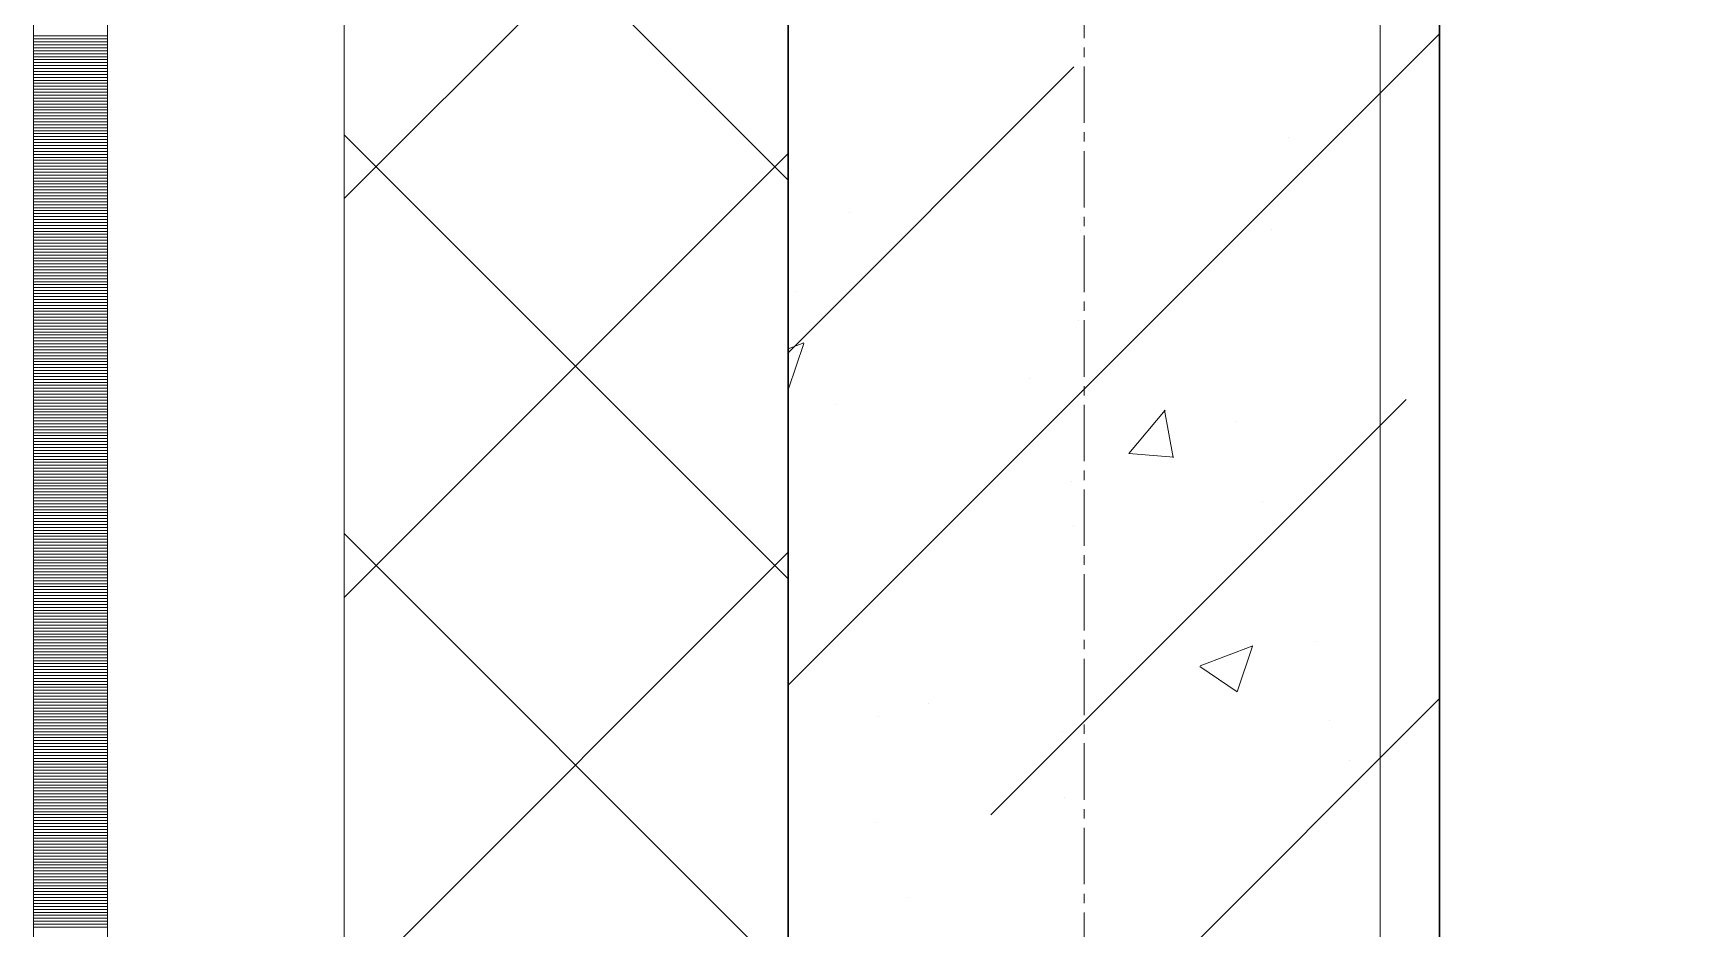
# Model space of a CAD drawing. Header units: millimetres. Extents: x 470010 to 1231400, y -134005 to 421770.
# Drawn here: x 806168 to 806731, y 153776 to 154079 of the extents above; entities that cross this region are included whole.
import ezdxf
from ezdxf.enums import TextEntityAlignment as Align

# ---------------------------------------------------------------- set-up
doc = ezdxf.new("R2010")
doc.units = ezdxf.units.MM
for name, pattern in [('CENTER2', [28.575, 19.05, -3.175, 3.175, -3.175]), ('DASHED', [19.05, 12.7, -6.35]), ('HIDDEN2', [4.7625, 3.175, -1.5875])]:
    doc.linetypes.add(name, pattern=pattern)
doc.layers.get('Defpoints').update_dxf_attribs({"color": 140})
doc.layers.add('АР_Делит', color=120, linetype='Continuous', lineweight=0, plot=False)
for name, color, linetype, lineweight in [('АР_Колонны', 70, 'Continuous', 30), ('АР_Стены ЖБ', 7, 'Continuous', 35), ('АР_Стены ПЕНОблок', 52, 'Continuous', 20), ('АР_Тонкая', 254, 'Continuous', 5), ('АР_Утеплитель', 31, 'Continuous', 0), ('АР_Штриховка', 8, 'Continuous', 0)]:
    doc.layers.add(name, color=color, linetype=linetype, lineweight=lineweight)
doc.layers.add('РД_Оси_100', color=7, linetype='Continuous', lineweight=0, true_color=0x525252)
doc.styles.add('style1', font='ARIALN.TTF')

# ---------------------------------------------------------------- blocks, each defined once
blk = doc.blocks.new('СОШ_2200_АР_ОСИ_М100_28.05.24')
at = {"layer": 'АР_Делит', "color": 251, "linetype": 'DASHED', "true_color": 0x636466}
blk.add_lwpolyline([(114955, 135155), (114955, -355), (93595.036, -355), (93595.036, 13855), (94145, 13855), (94145, 68320), (66055, 68320), (66055, 13857.73), (83455, 13857.73), (83455, -355), (45245, -355), (45245, 13145), (44695, 13145), (44695, 26755), (45245, 26755), (45245, 68320), (20455, 68320), (20455, 26755), (27955, 26755), (27955, 13145), (-355, 13145), (-355, 100855)], dxfattribs=at)
at = {"layer": 'РД_Оси_100', "color": 251, "linetype": 'CENTER2', "true_color": 0x636466}
blk.add_line((0, -6155), (0, 139938.679), dxfattribs=at)
blk = doc.blocks.new('A$C9108343f')
at = {"layer": 'АР_Колонны', "color": 18, "linetype": 'HIDDEN2', "lineweight": 25, "true_color": 0x000000}
for p, q in [((140704.09, 253879.49), (140704.09, 254779.49)), ((140924.09, 254779.49), (140924.09, 253879.49))]:
    blk.add_line(p, q, dxfattribs=at)
at = {"layer": 'АР_Колонны', "color": 18, "linetype": 'Continuous', "lineweight": 15, "true_color": 0x000000}
for p, q in [((140704.09, 254779.49), (140704.09, 253879.49)), ((140704.09, 254779.49), (140704.09, 253879.49)), ((140924.09, 253879.49), (140924.09, 254779.49)), ((140924.09, 253879.49), (140924.09, 254779.49))]:
    blk.add_line(p, q, dxfattribs=at)
at = {"layer": 'АР_Стены ЖБ', "color": 18, "linetype": 'Continuous', "lineweight": 30, "true_color": 0x000000}
for p, q in [((140704.09, 254779.49), (140704.09, 253879.49)), ((140924.09, 253879.49), (140924.09, 254779.49))]:
    blk.add_line(p, q, dxfattribs=at)
at = {"layer": 'АР_Стены ПЕНОблок', "color": 18, "linetype": 'Continuous', "lineweight": 20, "true_color": 0x000000}
for p, q in [((140704.09, 313879.49), (140704.09, 237679.49)), ((140904.09, 237679.49), (140904.09, 313879.49))]:
    blk.add_line(p, q, dxfattribs=at)
at = {"layer": 'АР_Тонкая', "color": 18, "linetype": 'Continuous', "lineweight": 5, "true_color": 0x000000}
for p, q in [((140449.09, 313879.49), (140449.09, 237679.49)), ((140474.09, 313879.49), (140474.09, 237679.49)), ((140474.09, 237679.49), (140474.09, 313879.49)), ((140554.09, 237679.49), (140554.09, 313879.49))]:
    blk.add_line(p, q, dxfattribs=at)
at = {"layer": 'АР_Утеплитель', "color": 18, "linetype": 'Continuous', "lineweight": 0, "true_color": 0x000000}
for p, q in [((140554.09, 313879.49), (140554.09, 237679.49)), ((140704.09, 237679.49), (140704.09, 313879.49))]:
    blk.add_line(p, q, dxfattribs=at)
at = {"layer": 'АР_Штриховка', "color": 18, "linetype": 'Continuous', "lineweight": 0, "true_color": 0x000000}
for p, q in [((140704.09, 254395.58), (140554.09, 254545.58)), ((140554.09, 254389.29), (140704.09, 254539.29)), ((140449.09, 254444.24), (140474.09, 254444.24)), ((140449.09, 254443.24), (140474.09, 254443.24)), ((140449.09, 254442.24), (140474.09, 254442.24)), ((140449.09, 254441.24), (140474.09, 254441.24)), ((140449.09, 254440.24), (140474.09, 254440.24)), ((140449.09, 254439.24), (140474.09, 254439.24)), ((140449.09, 254438.24), (140474.09, 254438.24)), ((140449.09, 254437.24), (140474.09, 254437.24)), ((140449.09, 254436.24), (140474.09, 254436.24)), ((140449.09, 254435.24), (140474.09, 254435.24)), ((140449.09, 254434.24), (140474.09, 254434.24)), ((140449.09, 254433.24), (140474.09, 254433.24)), ((140449.09, 254432.24), (140474.09, 254432.24)), ((140449.09, 254431.24), (140474.09, 254431.24)), ((140449.09, 254430.24), (140474.09, 254430.24)), ((140449.09, 254429.24), (140474.09, 254429.24)), ((140449.09, 254428.24), (140474.09, 254428.24)), ((140449.09, 254427.24), (140474.09, 254427.24)), ((140449.09, 254426.24), (140474.09, 254426.24)), ((140449.09, 254425.24), (140474.09, 254425.24)), ((140449.09, 254424.24), (140474.09, 254424.24)), ((140449.09, 254423.24), (140474.09, 254423.24)), ((140449.09, 254422.24), (140474.09, 254422.24)), ((140449.09, 254421.24), (140474.09, 254421.24)), ((140449.09, 254420.24), (140474.09, 254420.24)), ((140449.09, 254419.24), (140474.09, 254419.24)), ((140449.09, 254418.24), (140474.09, 254418.24)), ((140449.09, 254417.24), (140474.09, 254417.24)), ((140449.09, 254416.24), (140474.09, 254416.24)), ((140449.09, 254415.24), (140474.09, 254415.24)), ((140449.09, 254414.24), (140474.09, 254414.24)), ((140449.09, 254413.24), (140474.09, 254413.24)), ((140449.09, 254412.24), (140474.09, 254412.24)), ((140449.09, 254411.24), (140474.09, 254411.24)), ((140449.09, 254410.24), (140474.09, 254410.24)), ((140449.09, 254409.24), (140474.09, 254409.24)), ((140449.09, 254408.24), (140474.09, 254408.24)), ((140704.09, 254260.88), (140554.09, 254410.88)), ((140872.93, 254409.88), (140872.93, 254409.88)), ((140449.09, 254407.24), (140474.09, 254407.24)), ((140449.09, 254406.24), (140474.09, 254406.24)), ((140449.09, 254405.24), (140474.09, 254405.24)), ((140449.09, 254404.24), (140474.09, 254404.24)), ((140449.09, 254403.24), (140474.09, 254403.24)), ((140554.09, 254254.59), (140704.09, 254404.59)), ((140449.09, 254402.24), (140474.09, 254402.24)), ((140449.09, 254401.24), (140474.09, 254401.24)), ((140449.09, 254400.24), (140474.09, 254400.24)), ((140449.09, 254399.24), (140474.09, 254399.24)), ((140449.09, 254398.24), (140474.09, 254398.24)), ((140449.09, 254397.24), (140474.09, 254397.24)), ((140449.09, 254396.24), (140474.09, 254396.24)), ((140449.09, 254395.24), (140474.09, 254395.24)), ((140449.09, 254394.24), (140474.09, 254394.24)), ((140449.09, 254393.24), (140474.09, 254393.24)), ((140449.09, 254392.24), (140474.09, 254392.24)), ((140449.09, 254391.24), (140474.09, 254391.24)), ((140449.09, 254390.24), (140474.09, 254390.24)), ((140449.09, 254389.24), (140474.09, 254389.24)), ((140449.09, 254388.24), (140474.09, 254388.24)), ((140449.09, 254387.24), (140474.09, 254387.24)), ((140449.09, 254386.24), (140474.09, 254386.24)), ((140449.09, 254385.24), (140474.09, 254385.24)), ((140449.09, 254384.24), (140474.09, 254384.24)), ((140449.09, 254383.24), (140474.09, 254383.24)), ((140449.09, 254382.24), (140474.09, 254382.24)), ((140449.09, 254381.24), (140474.09, 254381.24)), ((140449.09, 254380.24), (140474.09, 254380.24)), ((140724.8, 254384.45), (140724.8, 254384.45)), ((140449.09, 254379.24), (140474.09, 254379.24)), ((140449.09, 254378.24), (140474.09, 254378.24)), ((140449.09, 254377.24), (140474.09, 254377.24)), ((140449.09, 254376.24), (140474.09, 254376.24)), ((140449.09, 254375.24), (140474.09, 254375.24)), ((140802.93, 254378.38), (140802.93, 254378.38)), ((140867.39, 254378.95), (140867.39, 254378.95)), ((140449.09, 254374.24), (140474.09, 254374.24)), ((140449.09, 254373.24), (140474.09, 254373.24)), ((140449.09, 254372.24), (140474.09, 254372.24)), ((140449.09, 254371.24), (140474.09, 254371.24)), ((140449.09, 254370.24), (140474.09, 254370.24)), ((140449.09, 254369.24), (140474.09, 254369.24)), ((140449.09, 254368.24), (140474.09, 254368.24)), ((140449.09, 254367.24), (140474.09, 254367.24)), ((140449.09, 254366.24), (140474.09, 254366.24)), ((140449.09, 254365.24), (140474.09, 254365.24)), ((140449.09, 254364.24), (140474.09, 254364.24)), ((140449.09, 254363.24), (140474.09, 254363.24)), ((140449.09, 254362.24), (140474.09, 254362.24)), ((140449.09, 254361.24), (140474.09, 254361.24)), ((140449.09, 254360.24), (140474.09, 254360.24)), ((140449.09, 254359.24), (140474.09, 254359.24)), ((140449.09, 254358.24), (140474.09, 254358.24)), ((140706.98, 254357.83), (140706.98, 254357.83)), ((140449.09, 254357.24), (140474.09, 254357.24)), ((140449.09, 254356.24), (140474.09, 254356.24)), ((140449.09, 254355.24), (140474.09, 254355.24)), ((140449.09, 254354.24), (140474.09, 254354.24)), ((140449.09, 254353.24), (140474.09, 254353.24)), ((140449.09, 254352.24), (140474.09, 254352.24)), ((140449.09, 254351.24), (140474.09, 254351.24)), ((140449.09, 254350.24), (140474.09, 254350.24)), ((140449.09, 254349.24), (140474.09, 254349.24)), ((140449.09, 254348.24), (140474.09, 254348.24)), ((140449.09, 254347.24), (140474.09, 254347.24)), ((140449.09, 254346.24), (140474.09, 254346.24)), ((140801.98, 254348.03), (140801.98, 254348.03)), ((140449.09, 254345.24), (140474.09, 254345.24)), ((140449.09, 254344.24), (140474.09, 254344.24)), ((140449.09, 254343.24), (140474.09, 254343.24)), ((140449.09, 254342.24), (140474.09, 254342.24)), ((140449.09, 254341.24), (140474.09, 254341.24)), ((140449.09, 254340.24), (140474.09, 254340.24)), ((140449.09, 254339.24), (140474.09, 254339.24)), ((140449.09, 254338.24), (140474.09, 254338.24)), ((140449.09, 254337.24), (140474.09, 254337.24)), ((140449.09, 254336.24), (140474.09, 254336.24)), ((140449.09, 254335.24), (140474.09, 254335.24)), ((140704.09, 254338.52), (140709.41, 254340.56)), ((140704.18, 254325.02), (140709.33, 254340.37)), ((140449.09, 254334.24), (140474.09, 254334.24)), ((140449.09, 254333.24), (140474.09, 254333.24)), ((140449.09, 254332.24), (140474.09, 254332.24)), ((140449.09, 254331.24), (140474.09, 254331.24)), ((140449.09, 254330.24), (140474.09, 254330.24)), ((140449.09, 254329.24), (140474.09, 254329.24)), ((140449.09, 254328.24), (140474.09, 254328.24)), ((140449.09, 254327.24), (140474.09, 254327.24)), ((140449.09, 254326.24), (140474.09, 254326.24)), ((140449.09, 254325.24), (140474.09, 254325.24)), ((140449.09, 254324.24), (140474.09, 254324.24)), ((140704.09, 254325.07), (140704.17, 254325.02)), ((140785.66, 254328.68), (140785.66, 254328.68)), ((140449.09, 254323.24), (140474.09, 254323.24)), ((140449.09, 254322.24), (140474.09, 254322.24)), ((140449.09, 254321.24), (140474.09, 254321.24)), ((140449.09, 254320.24), (140474.09, 254320.24)), ((140449.09, 254319.24), (140474.09, 254319.24)), ((140449.09, 254318.24), (140474.09, 254318.24)), ((140719.95, 254319.64), (140719.95, 254319.64)), ((140449.09, 254317.24), (140474.09, 254317.24)), ((140449.09, 254316.24), (140474.09, 254316.24)), ((140449.09, 254315.24), (140474.09, 254315.24)), ((140449.09, 254314.24), (140474.09, 254314.24)), ((140449.09, 254313.24), (140474.09, 254313.24)), ((140819.13, 254303.27), (140831.38, 254317.86)), ((140834.1, 254301.89), (140831.16, 254317.81)), ((140855.54, 254313.91), (140855.54, 254313.91)), ((140449.09, 254312.24), (140474.09, 254312.24)), ((140449.09, 254311.24), (140474.09, 254311.24)), ((140449.09, 254310.24), (140474.09, 254310.24)), ((140449.09, 254309.24), (140474.09, 254309.24)), ((140449.09, 254308.24), (140474.09, 254308.24)), ((140449.09, 254307.24), (140474.09, 254307.24)), ((140449.09, 254306.24), (140474.09, 254306.24)), ((140449.09, 254305.24), (140474.09, 254305.24)), ((140449.09, 254304.24), (140474.09, 254304.24)), ((140449.09, 254303.24), (140474.09, 254303.24)), ((140449.09, 254302.24), (140474.09, 254302.24)), ((140449.09, 254301.24), (140474.09, 254301.24)), ((140819.13, 254303.26), (140834.31, 254301.93)), ((140449.09, 254300.24), (140474.09, 254300.24)), ((140449.09, 254299.24), (140474.09, 254299.24)), ((140449.09, 254298.24), (140474.09, 254298.24)), ((140449.09, 254297.24), (140474.09, 254297.24)), ((140449.09, 254296.24), (140474.09, 254296.24)), ((140449.09, 254295.24), (140474.09, 254295.24)), ((140449.09, 254294.24), (140474.09, 254294.24)), ((140449.09, 254293.24), (140474.09, 254293.24)), ((140449.09, 254292.24), (140474.09, 254292.24)), ((140449.09, 254291.24), (140474.09, 254291.24)), ((140449.09, 254290.24), (140474.09, 254290.24)), ((140799.84, 254293.82), (140799.84, 254293.82)), ((140449.09, 254289.24), (140474.09, 254289.24)), ((140449.09, 254288.24), (140474.09, 254288.24)), ((140449.09, 254287.24), (140474.09, 254287.24)), ((140449.09, 254286.24), (140474.09, 254286.24)), ((140449.09, 254285.24), (140474.09, 254285.24)), ((140449.09, 254284.24), (140474.09, 254284.24)), ((140864.16, 254287.14), (140864.16, 254287.14)), ((140449.09, 254283.24), (140474.09, 254283.24)), ((140449.09, 254282.24), (140474.09, 254282.24)), ((140449.09, 254281.24), (140474.09, 254281.24)), ((140449.09, 254280.24), (140474.09, 254280.24)), ((140449.09, 254279.24), (140474.09, 254279.24)), ((140800.57, 254278.76), (140800.57, 254278.76)), ((140449.09, 254278.24), (140474.09, 254278.24)), ((140449.09, 254277.24), (140474.09, 254277.24)), ((140449.09, 254276.24), (140474.09, 254276.24)), ((140449.09, 254275.24), (140474.09, 254275.24)), ((140449.09, 254274.24), (140474.09, 254274.24)), ((140449.09, 254273.24), (140474.09, 254273.24)), ((140704.09, 254126.17), (140554.09, 254276.17)), ((140449.09, 254272.24), (140474.09, 254272.24)), ((140449.09, 254271.24), (140474.09, 254271.24)), ((140449.09, 254270.24), (140474.09, 254270.24)), ((140449.09, 254269.24), (140474.09, 254269.24)), ((140449.09, 254268.24), (140474.09, 254268.24)), ((140554.09, 254119.89), (140704.09, 254269.89)), ((140449.09, 254267.24), (140474.09, 254267.24)), ((140449.09, 254266.24), (140474.09, 254266.24)), ((140449.09, 254265.24), (140474.09, 254265.24)), ((140449.09, 254264.24), (140474.09, 254264.24)), ((140449.09, 254263.24), (140474.09, 254263.24)), ((140449.09, 254262.24), (140474.09, 254262.24)), ((140449.09, 254261.24), (140474.09, 254261.24)), ((140449.09, 254260.24), (140474.09, 254260.24)), ((140449.09, 254259.24), (140474.09, 254259.24)), ((140449.09, 254258.24), (140474.09, 254258.24)), ((140449.09, 254257.24), (140474.09, 254257.24)), ((140449.09, 254256.24), (140474.09, 254256.24)), ((140449.09, 254255.24), (140474.09, 254255.24)), ((140449.09, 254254.24), (140474.09, 254254.24)), ((140449.09, 254253.24), (140474.09, 254253.24)), ((140449.09, 254252.24), (140474.09, 254252.24)), ((140449.09, 254251.24), (140474.09, 254251.24)), ((140449.09, 254250.24), (140474.09, 254250.24)), ((140449.09, 254249.24), (140474.09, 254249.24)), ((140449.09, 254248.24), (140474.09, 254248.24)), ((140449.09, 254247.24), (140474.09, 254247.24)), ((140449.09, 254246.24), (140474.09, 254246.24)), ((140449.09, 254245.24), (140474.09, 254245.24)), ((140449.09, 254244.24), (140474.09, 254244.24)), ((140449.09, 254243.24), (140474.09, 254243.24)), ((140449.09, 254242.24), (140474.09, 254242.24)), ((140449.09, 254241.24), (140474.09, 254241.24)), ((140449.09, 254240.24), (140474.09, 254240.24)), ((140449.09, 254239.24), (140474.09, 254239.24)), ((140882.67, 254239.79), (140882.67, 254239.79)), ((140449.09, 254238.24), (140474.09, 254238.24)), ((140449.09, 254237.24), (140474.09, 254237.24)), ((140449.09, 254236.24), (140474.09, 254236.24)), ((140449.09, 254235.24), (140474.09, 254235.24)), ((140449.09, 254234.24), (140474.09, 254234.24)), ((140843.24, 254231.47), (140861.02, 254238.29)), ((140855.79, 254222.76), (140860.94, 254238.1)), ((140449.09, 254233.24), (140474.09, 254233.24)), ((140449.09, 254232.24), (140474.09, 254232.24)), ((140449.09, 254231.24), (140474.09, 254231.24)), ((140449.09, 254230.24), (140474.09, 254230.24)), ((140449.09, 254229.24), (140474.09, 254229.24)), ((140449.09, 254228.24), (140474.09, 254228.24)), ((140843.15, 254231.28), (140855.79, 254222.76)), ((140449.09, 254227.24), (140474.09, 254227.24)), ((140449.09, 254226.24), (140474.09, 254226.24)), ((140449.09, 254225.24), (140474.09, 254225.24)), ((140449.09, 254224.24), (140474.09, 254224.24)), ((140449.09, 254223.24), (140474.09, 254223.24)), ((140449.09, 254222.24), (140474.09, 254222.24)), ((140449.09, 254221.24), (140474.09, 254221.24)), ((140449.09, 254220.24), (140474.09, 254220.24)), ((140449.09, 254219.24), (140474.09, 254219.24)), ((140449.09, 254218.24), (140474.09, 254218.24)), ((140449.09, 254217.24), (140474.09, 254217.24)), ((140751.45, 254218.92), (140751.45, 254218.92)), ((140449.09, 254216.24), (140474.09, 254216.24)), ((140449.09, 254215.24), (140474.09, 254215.24)), ((140449.09, 254214.24), (140474.09, 254214.24)), ((140449.09, 254213.24), (140474.09, 254213.24)), ((140449.09, 254212.24), (140474.09, 254212.24)), ((140449.09, 254211.24), (140474.09, 254211.24)), ((140734.54, 254214.36), (140734.54, 254214.36)), ((140887.04, 254213.19), (140887.04, 254213.19)), ((140449.09, 254210.24), (140474.09, 254210.24)), ((140449.09, 254209.24), (140474.09, 254209.24)), ((140449.09, 254208.24), (140474.09, 254208.24)), ((140449.09, 254207.24), (140474.09, 254207.24)), ((140449.09, 254206.24), (140474.09, 254206.24)), ((140796.75, 254209.27), (140796.75, 254209.27)), ((140449.09, 254205.24), (140474.09, 254205.24)), ((140449.09, 254204.24), (140474.09, 254204.24)), ((140449.09, 254203.24), (140474.09, 254203.24)), ((140449.09, 254202.24), (140474.09, 254202.24)), ((140449.09, 254201.24), (140474.09, 254201.24)), ((140449.09, 254200.24), (140474.09, 254200.24)), ((140449.09, 254199.24), (140474.09, 254199.24)), ((140449.09, 254198.24), (140474.09, 254198.24)), ((140449.09, 254197.24), (140474.09, 254197.24)), ((140449.09, 254196.24), (140474.09, 254196.24)), ((140449.09, 254195.24), (140474.09, 254195.24)), ((140449.09, 254194.24), (140474.09, 254194.24)), ((140893.54, 254199.62), (140893.54, 254199.62)), ((140449.09, 254193.24), (140474.09, 254193.24)), ((140449.09, 254192.24), (140474.09, 254192.24)), ((140449.09, 254191.24), (140474.09, 254191.24)), ((140449.09, 254190.24), (140474.09, 254190.24)), ((140449.09, 254189.24), (140474.09, 254189.24)), ((140449.09, 254188.24), (140474.09, 254188.24)), ((140449.09, 254187.24), (140474.09, 254187.24)), ((140449.09, 254186.24), (140474.09, 254186.24)), ((140449.09, 254185.24), (140474.09, 254185.24)), ((140449.09, 254184.24), (140474.09, 254184.24)), ((140449.09, 254183.24), (140474.09, 254183.24)), ((140797.34, 254186.96), (140797.34, 254186.96)), ((140449.09, 254182.24), (140474.09, 254182.24)), ((140449.09, 254181.24), (140474.09, 254181.24)), ((140449.09, 254180.24), (140474.09, 254180.24)), ((140449.09, 254179.24), (140474.09, 254179.24)), ((140449.09, 254178.24), (140474.09, 254178.24)), ((140449.09, 254177.24), (140474.09, 254177.24)), ((140733.75, 254178.58), (140733.75, 254178.58)), ((140449.09, 254176.24), (140474.09, 254176.24)), ((140449.09, 254175.24), (140474.09, 254175.24)), ((140449.09, 254174.24), (140474.09, 254174.24)), ((140449.09, 254173.24), (140474.09, 254173.24)), ((140449.09, 254172.24), (140474.09, 254172.24)), ((140449.09, 254171.24), (140474.09, 254171.24)), ((140449.09, 254170.24), (140474.09, 254170.24)), ((140449.09, 254169.24), (140474.09, 254169.24)), ((140449.09, 254168.24), (140474.09, 254168.24)), ((140449.09, 254167.24), (140474.09, 254167.24)), ((140449.09, 254166.24), (140474.09, 254166.24)), ((140449.09, 254165.24), (140474.09, 254165.24)), ((140449.09, 254164.24), (140474.09, 254164.24)), ((140449.09, 254163.24), (140474.09, 254163.24)), ((140449.09, 254162.24), (140474.09, 254162.24)), ((140449.09, 254161.24), (140474.09, 254161.24)), ((140449.09, 254160.24), (140474.09, 254160.24)), ((140449.09, 254159.24), (140474.09, 254159.24)), ((140449.09, 254158.24), (140474.09, 254158.24)), ((140449.09, 254157.24), (140474.09, 254157.24)), ((140449.09, 254156.24), (140474.09, 254156.24)), ((140449.09, 254155.24), (140474.09, 254155.24)), ((140449.09, 254154.24), (140474.09, 254154.24)), ((140449.09, 254153.24), (140474.09, 254153.24)), ((140449.09, 254152.24), (140474.09, 254152.24)), ((140449.09, 254151.24), (140474.09, 254151.24)), ((140449.09, 254150.24), (140474.09, 254150.24)), ((140449.09, 254149.24), (140474.09, 254149.24)), ((140449.09, 254148.24), (140474.09, 254148.24)), ((140449.09, 254147.24), (140474.09, 254147.24)), ((140449.09, 254146.24), (140474.09, 254146.24)), ((140449.09, 254145.24), (140474.09, 254145.24)), ((140449.09, 254144.24), (140474.09, 254144.24)), ((140449.09, 254143.24), (140474.09, 254143.24))]:
    blk.add_line(p, q, dxfattribs=at)
at = {"layer": 'АР_Штриховка', "color": 18, "linetype": 'Continuous', "lineweight": 5, "true_color": 0x000000}
for p, q in [((140704.09, 254224.98), (140924.09, 254444.98)), ((140704.09, 254337.24), (140800.62, 254433.76)), ((140772.55, 254181.19), (140912.87, 254321.51)), ((140704.09, 254000.48), (140924.09, 254220.48)), ((140744.49, 254153.13), (140744.49, 254153.13))]:
    blk.add_line(p, q, dxfattribs=at)
at = {"layer": 'РД_Оси_100'}
blk.add_blockref('СОШ_2200_АР_ОСИ_М100_28.05.24', (140804.09, 223079.49), dxfattribs=at)
at = {"layer": 'Defpoints', "color": 18, "true_color": 0x000000, "style": 'style1'}
for p in [(143949.34, 316089.12), (143974.98, 281639.5), (143890.4, 273244.71), (143839.99, 264276.81), (143967.75, 254892.38), (12251.96, 104178.14), (12382.58, 96023.14)]:
    blk.add_attdef('АР-ПОМЕЩЕНИЕ:НАИМЕНОВАНИЕ', text='', height=100, dxfattribs=at).set_placement(p, align=Align.MIDDLE)
at = {"layer": 'Defpoints', "color": 18, "true_color": 0x000000, "style": 'style1', "flags": 8}
for p in [(143951.3, 279099.09), (143848.34, 269251.11), (143875.33, 260094.25), (144049.74, 250824.7), (163419.28, 238153.36), (155897.46, 237965.97), (183037.2, 237965.97), (143342.94, 237876.19)]:
    blk.add_attdef('АР-ПОМЕЩЕНИЕ:НАИМЕНОВАНИЕ', text='', height=100, dxfattribs=at).set_placement(p, align=Align.MIDDLE)

msp = doc.modelspace()

# ---------------------------------------------------------------- linework, layer by layer
at = {"layer": 'АР_Колонны', "color": 18, "linetype": 'HIDDEN2', "lineweight": 25, "true_color": 0x000000}
for p, q in [((806422.706, 153513.25), (806422.706, 154413.25)), ((806642.706, 154413.25), (806642.706, 153513.25))]:
    msp.add_line(p, q, dxfattribs=at)
at = {"layer": 'АР_Колонны', "color": 18, "linetype": 'Continuous', "lineweight": 15, "true_color": 0x000000}
for p, q in [((806422.706, 154413.25), (806422.706, 153513.25)), ((806422.706, 154413.25), (806422.706, 153513.25)), ((806642.706, 153513.25), (806642.706, 154413.25)), ((806642.706, 153513.25), (806642.706, 154413.25))]:
    msp.add_line(p, q, dxfattribs=at)
at = {"layer": 'АР_Стены ЖБ', "color": 18, "linetype": 'Continuous', "lineweight": 30, "true_color": 0x000000}
for p, q in [((806422.706, 154413.25), (806422.706, 153513.25)), ((806642.706, 153513.25), (806642.706, 154413.25))]:
    msp.add_line(p, q, dxfattribs=at)
at = {"layer": 'АР_Стены ПЕНОблок', "color": 18, "linetype": 'Continuous', "lineweight": 20, "true_color": 0x000000}
for p, q in [((806422.706, 213513.251), (806422.706, 137313.251)), ((806622.706, 137313.251), (806622.706, 213513.251))]:
    msp.add_line(p, q, dxfattribs=at)
at = {"layer": 'АР_Тонкая', "color": 18, "linetype": 'Continuous', "lineweight": 5, "true_color": 0x000000}
for p, q in [((806167.706, 213513.251), (806167.706, 137313.251)), ((806192.706, 213513.251), (806192.706, 137313.251)), ((806192.706, 137313.251), (806192.706, 213513.251)), ((806272.706, 137313.251), (806272.706, 213513.251))]:
    msp.add_line(p, q, dxfattribs=at)
at = {"layer": 'АР_Утеплитель', "color": 18, "linetype": 'Continuous', "lineweight": 0, "true_color": 0x000000}
for p, q in [((806272.706, 213513.251), (806272.706, 137313.251)), ((806422.706, 137313.251), (806422.706, 213513.251))]:
    msp.add_line(p, q, dxfattribs=at)
at = {"layer": 'АР_Штриховка', "color": 18, "linetype": 'Continuous', "lineweight": 0, "true_color": 0x000000}
for p, q in [((806422.706, 154029.339), (806272.706, 154179.339)), ((806272.706, 154023.052), (806422.706, 154173.052)), ((806167.706, 154078), (806192.706, 154078)), ((806167.706, 154077), (806192.706, 154077)), ((806167.706, 154076), (806192.706, 154076)), ((806167.706, 154075), (806192.706, 154075)), ((806167.706, 154074), (806192.706, 154074)), ((806167.706, 154073), (806192.706, 154073)), ((806167.706, 154072), (806192.706, 154072)), ((806167.706, 154071), (806192.706, 154071)), ((806167.706, 154070), (806192.706, 154070)), ((806167.706, 154069), (806192.706, 154069)), ((806167.706, 154068), (806192.706, 154068)), ((806167.706, 154067), (806192.706, 154067)), ((806167.706, 154066), (806192.706, 154066)), ((806167.706, 154065), (806192.706, 154065)), ((806167.706, 154064), (806192.706, 154064)), ((806167.706, 154063), (806192.706, 154063)), ((806167.706, 154062), (806192.706, 154062)), ((806167.706, 154061), (806192.706, 154061)), ((806167.706, 154060), (806192.706, 154060)), ((806167.706, 154059), (806192.706, 154059)), ((806167.706, 154058), (806192.706, 154058)), ((806167.706, 154057), (806192.706, 154057)), ((806167.706, 154056), (806192.706, 154056)), ((806167.706, 154055), (806192.706, 154055)), ((806167.706, 154054), (806192.706, 154054)), ((806167.706, 154053), (806192.706, 154053)), ((806167.706, 154052), (806192.706, 154052)), ((806167.706, 154051), (806192.706, 154051)), ((806167.706, 154050), (806192.706, 154050)), ((806167.706, 154049), (806192.706, 154049)), ((806167.706, 154048), (806192.706, 154048)), ((806167.706, 154047), (806192.706, 154047)), ((806167.706, 154046), (806192.706, 154046)), ((806167.706, 154045), (806192.706, 154045)), ((806167.706, 154044), (806192.706, 154044)), ((806167.706, 154043), (806192.706, 154043)), ((806167.706, 154042), (806192.706, 154042)), ((806167.706, 154041), (806192.706, 154041)), ((806422.706, 153894.635), (806272.706, 154044.635)), ((806167.706, 154040), (806192.706, 154040)), ((806167.706, 154039), (806192.706, 154039)), ((806167.706, 154038), (806192.706, 154038)), ((806167.706, 154037), (806192.706, 154037)), ((806167.706, 154036), (806192.706, 154036)), ((806167.706, 154035), (806192.706, 154035)), ((806272.706, 153888.348), (806422.706, 154038.348)), ((806167.706, 154034), (806192.706, 154034)), ((806167.706, 154033), (806192.706, 154033)), ((806167.706, 154032), (806192.706, 154032)), ((806167.706, 154031), (806192.706, 154031)), ((806167.706, 154030), (806192.706, 154030)), ((806167.706, 154029), (806192.706, 154029)), ((806167.706, 154028), (806192.706, 154028)), ((806167.706, 154027), (806192.706, 154027)), ((806167.706, 154026), (806192.706, 154026)), ((806167.706, 154025), (806192.706, 154025)), ((806167.706, 154024), (806192.706, 154024)), ((806167.706, 154023), (806192.706, 154023)), ((806167.706, 154022), (806192.706, 154022)), ((806167.706, 154021), (806192.706, 154021)), ((806167.706, 154020), (806192.706, 154020)), ((806167.706, 154019), (806192.706, 154019)), ((806167.706, 154018), (806192.706, 154018)), ((806167.706, 154017), (806192.706, 154017)), ((806167.706, 154016), (806192.706, 154016)), ((806167.706, 154015), (806192.706, 154015)), ((806167.706, 154014), (806192.706, 154014)), ((806167.706, 154013), (806192.706, 154013)), ((806167.706, 154012), (806192.706, 154012)), ((806167.706, 154011), (806192.706, 154011)), ((806167.706, 154010), (806192.706, 154010)), ((806167.706, 154009), (806192.706, 154009)), ((806167.706, 154008), (806192.706, 154008)), ((806167.706, 154007), (806192.706, 154007)), ((806167.706, 154006), (806192.706, 154006)), ((806167.706, 154005), (806192.706, 154005)), ((806167.706, 154004), (806192.706, 154004)), ((806167.706, 154003), (806192.706, 154003)), ((806167.706, 154002), (806192.706, 154002)), ((806167.706, 154001), (806192.706, 154001)), ((806167.706, 154000), (806192.706, 154000)), ((806167.706, 153999), (806192.706, 153999)), ((806167.706, 153998), (806192.706, 153998)), ((806167.706, 153997), (806192.706, 153997)), ((806167.706, 153996), (806192.706, 153996)), ((806167.706, 153995), (806192.706, 153995)), ((806167.706, 153994), (806192.706, 153994)), ((806167.706, 153993), (806192.706, 153993)), ((806167.706, 153992), (806192.706, 153992)), ((806167.706, 153991), (806192.706, 153991)), ((806167.706, 153990), (806192.706, 153990)), ((806167.706, 153989), (806192.706, 153989)), ((806167.706, 153988), (806192.706, 153988)), ((806167.706, 153987), (806192.706, 153987)), ((806167.706, 153986), (806192.706, 153986)), ((806167.706, 153985), (806192.706, 153985)), ((806167.706, 153984), (806192.706, 153984)), ((806167.706, 153983), (806192.706, 153983)), ((806167.706, 153982), (806192.706, 153982)), ((806167.706, 153981), (806192.706, 153981)), ((806167.706, 153980), (806192.706, 153980)), ((806167.706, 153979), (806192.706, 153979)), ((806167.706, 153978), (806192.706, 153978)), ((806167.706, 153977), (806192.706, 153977)), ((806167.706, 153976), (806192.706, 153976)), ((806167.706, 153975), (806192.706, 153975)), ((806167.706, 153974), (806192.706, 153974)), ((806167.706, 153973), (806192.706, 153973)), ((806422.706, 153972.277), (806428.018, 153974.316)), ((806422.79, 153958.778), (806427.94, 153974.127)), ((806167.706, 153972), (806192.706, 153972)), ((806167.706, 153971), (806192.706, 153971)), ((806167.706, 153970), (806192.706, 153970)), ((806167.706, 153969), (806192.706, 153969)), ((806167.706, 153968), (806192.706, 153968)), ((806167.706, 153967), (806192.706, 153967)), ((806167.706, 153966), (806192.706, 153966)), ((806167.706, 153965), (806192.706, 153965)), ((806167.706, 153964), (806192.706, 153964)), ((806167.706, 153963), (806192.706, 153963)), ((806167.706, 153962), (806192.706, 153962)), ((806167.706, 153961), (806192.706, 153961)), ((806167.706, 153960), (806192.706, 153960)), ((806167.706, 153959), (806192.706, 153959)), ((806167.706, 153958), (806192.706, 153958)), ((806167.706, 153957), (806192.706, 153957)), ((806167.706, 153956), (806192.706, 153956)), ((806422.706, 153958.832), (806422.783, 153958.78)), ((806167.706, 153955), (806192.706, 153955)), ((806167.706, 153954), (806192.706, 153954)), ((806167.706, 153953), (806192.706, 153953)), ((806167.706, 153952), (806192.706, 153952)), ((806167.706, 153951), (806192.706, 153951)), ((806537.742, 153937.024), (806549.987, 153951.617)), ((806552.71, 153935.646), (806549.773, 153951.567)), ((806167.706, 153950), (806192.706, 153950)), ((806167.706, 153949), (806192.706, 153949)), ((806167.706, 153948), (806192.706, 153948)), ((806167.706, 153947), (806192.706, 153947)), ((806167.706, 153946), (806192.706, 153946)), ((806167.706, 153945), (806192.706, 153945)), ((806167.706, 153944), (806192.706, 153944)), ((806167.706, 153943), (806192.706, 153943)), ((806167.706, 153942), (806192.706, 153942)), ((806167.706, 153941), (806192.706, 153941)), ((806167.706, 153940), (806192.706, 153940)), ((806167.706, 153939), (806192.706, 153939)), ((806167.706, 153938), (806192.706, 153938)), ((806167.706, 153937), (806192.706, 153937)), ((806167.706, 153936), (806192.706, 153936)), ((806167.706, 153935), (806192.706, 153935)), ((806167.706, 153934), (806192.706, 153934)), ((806537.741, 153937.014), (806552.923, 153935.685)), ((806167.706, 153933), (806192.706, 153933)), ((806167.706, 153932), (806192.706, 153932)), ((806167.706, 153931), (806192.706, 153931)), ((806167.706, 153930), (806192.706, 153930)), ((806167.706, 153929), (806192.706, 153929)), ((806167.706, 153928), (806192.706, 153928)), ((806167.706, 153927), (806192.706, 153927)), ((806167.706, 153926), (806192.706, 153926)), ((806167.706, 153925), (806192.706, 153925)), ((806167.706, 153924), (806192.706, 153924)), ((806167.706, 153923), (806192.706, 153923)), ((806167.706, 153922), (806192.706, 153922)), ((806167.706, 153921), (806192.706, 153921)), ((806167.706, 153920), (806192.706, 153920)), ((806167.706, 153919), (806192.706, 153919)), ((806167.706, 153918), (806192.706, 153918)), ((806167.706, 153917), (806192.706, 153917)), ((806167.706, 153916), (806192.706, 153916)), ((806167.706, 153915), (806192.706, 153915)), ((806167.706, 153914), (806192.706, 153914)), ((806167.706, 153913), (806192.706, 153913)), ((806167.706, 153912), (806192.706, 153912)), ((806167.706, 153911), (806192.706, 153911)), ((806167.706, 153910), (806192.706, 153910)), ((806167.706, 153909), (806192.706, 153909)), ((806167.706, 153908), (806192.706, 153908)), ((806167.706, 153907), (806192.706, 153907)), ((806167.706, 153906), (806192.706, 153906)), ((806422.706, 153759.931), (806272.706, 153909.931)), ((806167.706, 153905), (806192.706, 153905)), ((806167.706, 153904), (806192.706, 153904)), ((806167.706, 153903), (806192.706, 153903)), ((806167.706, 153902), (806192.706, 153902)), ((806167.706, 153901), (806192.706, 153901)), ((806167.706, 153900), (806192.706, 153900)), ((806272.706, 153753.644), (806422.706, 153903.644)), ((806167.706, 153899), (806192.706, 153899)), ((806167.706, 153898), (806192.706, 153898)), ((806167.706, 153897), (806192.706, 153897)), ((806167.706, 153896), (806192.706, 153896)), ((806167.706, 153895), (806192.706, 153895)), ((806167.706, 153894), (806192.706, 153894)), ((806167.706, 153893), (806192.706, 153893)), ((806167.706, 153892), (806192.706, 153892)), ((806167.706, 153891), (806192.706, 153891)), ((806167.706, 153890), (806192.706, 153890)), ((806167.706, 153889), (806192.706, 153889)), ((806167.706, 153888), (806192.706, 153888)), ((806167.706, 153887), (806192.706, 153887)), ((806167.706, 153886), (806192.706, 153886)), ((806167.706, 153885), (806192.706, 153885)), ((806167.706, 153884), (806192.706, 153884)), ((806167.706, 153883), (806192.706, 153883)), ((806167.706, 153882), (806192.706, 153882)), ((806167.706, 153881), (806192.706, 153881)), ((806167.706, 153880), (806192.706, 153880)), ((806167.706, 153879), (806192.706, 153879)), ((806167.706, 153878), (806192.706, 153878)), ((806167.706, 153877), (806192.706, 153877)), ((806167.706, 153876), (806192.706, 153876)), ((806167.706, 153875), (806192.706, 153875)), ((806167.706, 153874), (806192.706, 153874)), ((806167.706, 153873), (806192.706, 153873)), ((806167.706, 153872), (806192.706, 153872)), ((806561.848, 153865.224), (806579.633, 153872.051)), ((806574.404, 153856.513), (806579.554, 153871.862)), ((806167.706, 153871), (806192.706, 153871)), ((806167.706, 153870), (806192.706, 153870)), ((806167.706, 153869), (806192.706, 153869)), ((806167.706, 153868), (806192.706, 153868)), ((806167.706, 153867), (806192.706, 153867)), ((806167.706, 153866), (806192.706, 153866)), ((806167.706, 153865), (806192.706, 153865)), ((806167.706, 153864), (806192.706, 153864)), ((806167.706, 153863), (806192.706, 153863)), ((806167.706, 153862), (806192.706, 153862)), ((806167.706, 153861), (806192.706, 153861)), ((806167.706, 153860), (806192.706, 153860)), ((806561.763, 153865.037), (806574.397, 153856.514)), ((806167.706, 153859), (806192.706, 153859)), ((806167.706, 153858), (806192.706, 153858)), ((806167.706, 153857), (806192.706, 153857)), ((806167.706, 153856), (806192.706, 153856)), ((806167.706, 153855), (806192.706, 153855)), ((806167.706, 153854), (806192.706, 153854)), ((806167.706, 153853), (806192.706, 153853)), ((806167.706, 153852), (806192.706, 153852)), ((806167.706, 153851), (806192.706, 153851)), ((806167.706, 153850), (806192.706, 153850)), ((806167.706, 153849), (806192.706, 153849)), ((806167.706, 153848), (806192.706, 153848)), ((806167.706, 153847), (806192.706, 153847)), ((806167.706, 153846), (806192.706, 153846)), ((806167.706, 153845), (806192.706, 153845)), ((806167.706, 153844), (806192.706, 153844)), ((806167.706, 153843), (806192.706, 153843)), ((806167.706, 153842), (806192.706, 153842)), ((806167.706, 153841), (806192.706, 153841)), ((806167.706, 153840), (806192.706, 153840)), ((806167.706, 153839), (806192.706, 153839)), ((806167.706, 153838), (806192.706, 153838)), ((806167.706, 153837), (806192.706, 153837)), ((806167.706, 153836), (806192.706, 153836)), ((806167.706, 153835), (806192.706, 153835)), ((806167.706, 153834), (806192.706, 153834)), ((806167.706, 153833), (806192.706, 153833)), ((806167.706, 153832), (806192.706, 153832)), ((806167.706, 153831), (806192.706, 153831)), ((806167.706, 153830), (806192.706, 153830)), ((806167.706, 153829), (806192.706, 153829)), ((806167.706, 153828), (806192.706, 153828)), ((806167.706, 153827), (806192.706, 153827)), ((806167.706, 153826), (806192.706, 153826)), ((806167.706, 153825), (806192.706, 153825)), ((806167.706, 153824), (806192.706, 153824)), ((806167.706, 153823), (806192.706, 153823)), ((806167.706, 153822), (806192.706, 153822)), ((806167.706, 153821), (806192.706, 153821)), ((806167.706, 153820), (806192.706, 153820)), ((806167.706, 153819), (806192.706, 153819)), ((806167.706, 153818), (806192.706, 153818)), ((806167.706, 153817), (806192.706, 153817)), ((806167.706, 153816), (806192.706, 153816)), ((806167.706, 153815), (806192.706, 153815)), ((806167.706, 153814), (806192.706, 153814)), ((806167.706, 153813), (806192.706, 153813)), ((806167.706, 153812), (806192.706, 153812)), ((806167.706, 153811), (806192.706, 153811)), ((806167.706, 153810), (806192.706, 153810)), ((806167.706, 153809), (806192.706, 153809)), ((806167.706, 153808), (806192.706, 153808)), ((806167.706, 153807), (806192.706, 153807)), ((806167.706, 153806), (806192.706, 153806)), ((806167.706, 153805), (806192.706, 153805)), ((806167.706, 153804), (806192.706, 153804)), ((806167.706, 153803), (806192.706, 153803)), ((806167.706, 153802), (806192.706, 153802)), ((806167.706, 153801), (806192.706, 153801)), ((806167.706, 153800), (806192.706, 153800)), ((806167.706, 153799), (806192.706, 153799)), ((806167.706, 153798), (806192.706, 153798)), ((806167.706, 153797), (806192.706, 153797)), ((806167.706, 153796), (806192.706, 153796)), ((806167.706, 153795), (806192.706, 153795)), ((806167.706, 153794), (806192.706, 153794)), ((806167.706, 153793), (806192.706, 153793)), ((806167.706, 153792), (806192.706, 153792)), ((806167.706, 153791), (806192.706, 153791)), ((806167.706, 153790), (806192.706, 153790)), ((806167.706, 153789), (806192.706, 153789)), ((806167.706, 153788), (806192.706, 153788)), ((806167.706, 153787), (806192.706, 153787)), ((806167.706, 153786), (806192.706, 153786)), ((806167.706, 153785), (806192.706, 153785)), ((806167.706, 153784), (806192.706, 153784)), ((806167.706, 153783), (806192.706, 153783)), ((806167.706, 153782), (806192.706, 153782)), ((806167.706, 153781), (806192.706, 153781)), ((806167.706, 153780), (806192.706, 153780)), ((806167.706, 153779), (806192.706, 153779)), ((806167.706, 153778), (806192.706, 153778)), ((806167.706, 153777), (806192.706, 153777))]:
    msp.add_line(p, q, dxfattribs=at)
at = {"layer": 'АР_Штриховка', "color": 18, "linetype": 'Continuous', "lineweight": 5, "true_color": 0x000000}
for p, q in [((806422.706, 153858.743), (806642.706, 154078.743)), ((806422.706, 153970.996), (806519.229, 154067.519)), ((806491.166, 153814.949), (806631.483, 153955.266)), ((806422.706, 153634.236), (806642.706, 153854.236))]:
    msp.add_line(p, q, dxfattribs=at)

# ---------------------------------------------------------------- block references
msp.add_blockref('A$C9108343f', (665718.612, -100366.242))
at = {"layer": 'РД_Оси_100'}
msp.add_blockref('СОШ_2200_АР_ОСИ_М100_28.05.24', (806522.706, 122713.251), dxfattribs=at)

doc.saveas('drawing.dxf')
